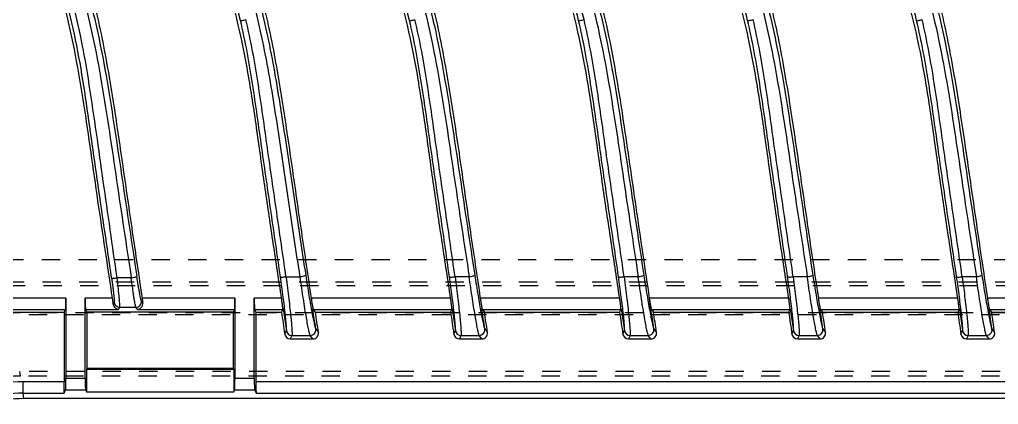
# Model space of a CAD drawing. Header units: millimetres. Extents: x 547 to 3706, y -10485 to 2068.
# Drawn here: x 1395.6 to 1482.9, y -935.4 to -901.1 of the extents above; entities that cross this region are included whole.
import ezdxf

# ---------------------------------------------------------------- set-up
doc = ezdxf.new("R2010")
doc.units = ezdxf.units.MM
doc.header["$LTSCALE"] = 16.335
doc.linetypes.add('HIDDEN', pattern=[0.2, 0.1, -0.1])
doc.layers.get('0').update_dxf_attribs({"linetype": 'CONTINUOUS'})
doc.layers.add('DEFAULT_2', color=8, linetype='HIDDEN')

msp = doc.modelspace()

# ---------------------------------------------------------------- linework, layer by layer
at = {"color": 7, "linetype": 'Continuous'}
for p, q in [((1405.549, -924.105), (1404.288, -924.105)), ((1419.348, -924.001), (1420.608, -924.001)), ((1435.683, -924.001), (1434.423, -924.001)), ((1450.758, -924.001), (1449.498, -924.001)), ((1465.833, -924.001), (1464.573, -924.001)), ((1480.908, -924.001), (1479.648, -924.001)), ((1399.72, -925.914), (1394.688, -925.914)), ((1399.72, -925.914), (1399.72, -933.079)), ((1401.445, -933.079), (1401.445, -925.914)), ((1403.876, -925.914), (1401.445, -925.914)), ((1414.795, -925.914), (1406.519, -925.914)), ((1414.795, -925.914), (1414.795, -933.079)), ((1416.52, -933.079), (1416.52, -925.914)), ((1418.951, -925.914), (1416.52, -925.914)), ((1434.026, -925.914), (1421.594, -925.914)), ((1449.101, -925.914), (1436.669, -925.914)), ((1464.176, -925.914), (1451.744, -925.914)), ((1451.886, -926.868), (1451.749, -925.952)), ((1479.251, -925.914), (1466.819, -925.914)), ((1494.326, -925.914), (1481.894, -925.914)), ((1394.688, -926.917), (1399.695, -926.917)), ((1399.578, -927.152), (1399.695, -926.917)), ((1401.47, -926.917), (1401.588, -927.152)), ((1401.47, -926.917), (1404.424, -926.917)), ((1403.95, -926.447), (1404.031, -926.293)), ((1404.424, -926.917), (1404.528, -926.721)), ((1404.528, -926.721), (1405.958, -926.721)), ((1406.12, -926.917), (1405.958, -926.721)), ((1406.12, -926.917), (1414.77, -926.917)), ((1406.455, -926.147), (1406.579, -926.295)), ((1414.653, -927.152), (1414.77, -926.917)), ((1416.545, -926.917), (1416.663, -927.152)), ((1416.545, -926.917), (1419.067, -926.917)), ((1419.093, -926.867), (1418.944, -927.152)), ((1419.093, -926.867), (1419.381, -928.804)), ((1421.97, -927.152), (1421.736, -926.868)), ((1421.777, -926.917), (1434.142, -926.917)), ((1434.168, -926.867), (1434.019, -927.152)), ((1434.168, -926.867), (1434.456, -928.804)), ((1436.811, -926.868), (1437.045, -927.152)), ((1436.852, -926.917), (1449.217, -926.917)), ((1449.243, -926.867), (1449.094, -927.152)), ((1449.243, -926.867), (1449.531, -928.804)), ((1451.927, -926.917), (1452.12, -927.152)), ((1451.927, -926.917), (1464.292, -926.917)), ((1464.318, -926.867), (1464.169, -927.152)), ((1464.318, -926.867), (1464.606, -928.804)), ((1466.961, -926.868), (1467.195, -927.152)), ((1467.002, -926.917), (1479.367, -926.917)), ((1479.393, -926.867), (1479.244, -927.152)), ((1479.393, -926.867), (1479.681, -928.804)), ((1482.036, -926.868), (1482.27, -927.152)), ((1482.077, -926.917), (1494.442, -926.917)), ((1394.711, -927.152), (1399.578, -927.152)), ((1399.578, -927.152), (1399.578, -933.363)), ((1401.588, -927.152), (1401.588, -932.18)), ((1414.653, -927.152), (1401.588, -927.152)), ((1414.653, -932.18), (1414.653, -927.152)), ((1416.663, -927.152), (1416.663, -933.363)), ((1416.663, -927.152), (1418.944, -927.152)), ((1421.97, -927.152), (1434.019, -927.152)), ((1437.045, -927.152), (1449.094, -927.152)), ((1452.12, -927.152), (1464.169, -927.152)), ((1467.195, -927.152), (1479.244, -927.152)), ((1482.27, -927.152), (1494.319, -927.152)), ((1422.003, -928.657), (1422.24, -928.962)), ((1437.078, -928.657), (1437.315, -928.962)), ((1452.153, -928.657), (1452.39, -928.962)), ((1467.228, -928.657), (1467.465, -928.962)), ((1482.303, -928.657), (1482.54, -928.962)), ((1419.234, -929.11), (1419.381, -928.804)), ((1419.877, -929.234), (1419.73, -929.538)), ((1419.73, -929.538), (1421.744, -929.538)), ((1419.877, -929.234), (1421.507, -929.234)), ((1421.744, -929.538), (1421.507, -929.234)), ((1434.309, -929.11), (1434.456, -928.804)), ((1434.952, -929.234), (1434.805, -929.538)), ((1434.805, -929.538), (1436.819, -929.538)), ((1434.952, -929.234), (1436.582, -929.234)), ((1436.819, -929.538), (1436.582, -929.234)), ((1449.384, -929.11), (1449.531, -928.804)), ((1450.027, -929.234), (1449.88, -929.538)), ((1449.88, -929.538), (1451.894, -929.538)), ((1450.027, -929.234), (1451.657, -929.234)), ((1451.894, -929.538), (1451.657, -929.234)), ((1464.459, -929.11), (1464.606, -928.804)), ((1465.102, -929.234), (1464.955, -929.538)), ((1464.955, -929.538), (1466.969, -929.538)), ((1465.102, -929.234), (1466.732, -929.234)), ((1466.969, -929.538), (1466.732, -929.234)), ((1479.534, -929.11), (1479.681, -928.804)), ((1480.177, -929.234), (1480.03, -929.538)), ((1480.03, -929.538), (1482.044, -929.538)), ((1480.177, -929.234), (1481.807, -929.234)), ((1482.044, -929.538), (1481.807, -929.234)), ((1401.588, -932.18), (1401.556, -932.244)), ((1414.653, -932.18), (1401.588, -932.18)), ((1414.684, -932.244), (1414.653, -932.18)), ((1401.445, -933.079), (1399.72, -933.079)), ((1401.556, -932.244), (1401.556, -934.254)), ((1401.556, -932.244), (1414.684, -932.244)), ((1414.684, -932.244), (1414.684, -934.254)), ((1416.52, -933.079), (1414.795, -933.079)), ((1395.902, -934.367), (1395.902, -933.363)), ((1399.578, -933.363), (1395.902, -933.363)), ((1593.543, -933.363), (1416.663, -933.363)), ((1395.982, -934.859), (1395.902, -934.367)), ((1395.902, -934.367), (1399.553, -934.367)), ((1399.553, -934.367), (1399.695, -934.082)), ((1399.695, -934.082), (1401.47, -934.082)), ((1401.47, -934.082), (1401.556, -934.254)), ((1401.556, -934.254), (1414.684, -934.254)), ((1414.684, -934.254), (1414.77, -934.082)), ((1414.77, -934.082), (1416.545, -934.082)), ((1416.545, -934.082), (1416.687, -934.367)), ((1416.687, -934.367), (1593.518, -934.367)), ((1619.855, -934.859), (1395.982, -934.859))]:
    msp.add_line(p, q, dxfattribs=at)
for centre, radius, start, end in [((1379.803, -929.512), 24.34, 7.23378, 8.50071), ((1434.402, -921.743), 28.194, 188.50818, 189.29203), ((1404.528, -926.218), 0.503, 188.56488, 269.92212), ((1405.957, -926.218), 0.503, 270.13652, 8.13086), ((1421.505, -928.73), 0.503, 270.13867, 8.11568), ((1436.58, -928.73), 0.503, 270.13867, 8.11568), ((1451.655, -928.73), 0.503, 270.13866, 8.11564), ((1466.73, -928.73), 0.503, 270.13867, 8.11568), ((1481.805, -928.73), 0.503, 270.13867, 8.11568), ((1419.73, -929.037), 0.502, 188.38459, 270.00035), ((1419.878, -928.729), 0.503, 188.5979, 269.92974), ((1434.805, -929.037), 0.502, 188.38425, 270.00003), ((1434.953, -928.729), 0.503, 188.5979, 269.92974), ((1449.88, -929.037), 0.502, 188.38469, 270.00049), ((1450.028, -928.729), 0.503, 188.59791, 269.92975), ((1464.955, -929.037), 0.502, 188.39382, 270.0061), ((1465.103, -928.729), 0.503, 188.5979, 269.92974), ((1480.03, -929.037), 0.502, 188.39382, 270.0061), ((1480.178, -928.729), 0.503, 188.5979, 269.92974), ((1395.914, -944.474), 11.111, 90.05926, 108.37569), ((1395.912, -944.465), 10.098, 90.05676, 108.37819)]:
    msp.add_arc(centre, radius, start, end, dxfattribs=at)
for centre, major_axis, ratio, start_param, end_param in [((1399.693, -925.914), (0, 1.005), 0.026186, -3.089233, -1.570796), ((1401.472, -925.914), (0, 1.005), 0.026186, 1.570796, 3.089233), ((1414.768, -925.914), (0, 1.005), 0.026186, -3.089233, -1.570796), ((1416.547, -925.914), (0, 1.005), 0.026186, 1.570796, 3.089233), ((6630.975, -151.375), (4145.301, 3254.93), 0.999193, 2.623347, 2.623723), ((-225.26, -1172.935), (1649.642, -229.679), 0.999338, 0.285537, 0.286637), ((6646.05, -151.375), (4145.301, 3254.93), 0.999193, 2.623347, 2.623723), ((-210.185, -1172.935), (1649.642, -229.679), 0.999338, 0.285537, 0.286637), ((6661.125, -151.375), (4145.301, 3254.93), 0.999193, 2.623347, 2.623723), ((-195.11, -1172.935), (1649.642, -229.679), 0.999338, 0.285537, 0.286637), ((6676.2, -151.375), (4145.301, 3254.93), 0.999193, 2.623347, 2.623723), ((-180.035, -1172.935), (1649.642, -229.679), 0.999338, 0.285537, 0.286637), ((6691.275, -151.375), (4145.301, 3254.93), 0.999193, 2.623347, 2.623723), ((-164.96, -1172.935), (1649.642, -229.679), 0.999338, 0.285537, 0.286637), ((1399.693, -933.079), (0, 1.005), 0.026186, -3.089233, -1.570796), ((1401.472, -933.079), (0, 1.005), 0.026186, 1.570796, 3.089233), ((1414.768, -933.079), (0, 1.005), 0.026186, -3.089233, -1.570796), ((1416.547, -933.079), (0, 1.005), 0.026186, 1.570796, 3.089233), ((1399.551, -933.363), (0, 1.005), 0.026186, -3.089233, -1.570796), ((1416.689, -933.363), (0, 1.005), 0.026186, -4.712389, -3.193953), ((1395.987, -944.923), (-1.612, 9.934), 0.998594, -0.160653, 0.160653)]:
    msp.add_ellipse(centre, major_axis=major_axis, ratio=ratio, start_param=start_param, end_param=end_param, dxfattribs=at)
for points, knots in [([(1385.712, -833.857), (1385.712, -837.827), (1385.948, -843.787), (1386.73, -851.693), (1387.417, -856.611), (1388.078, -860.527), (1388.626, -863.455), (1389.244, -866.37), (1389.929, -869.269), (1390.545, -871.673), (1391.03, -873.6), (1391.396, -875.044), (1391.798, -876.478), (1392.266, -877.894), (1392.813, -879.281), (1393.635, -881.091), (1394.843, -883.263), (1396.395, -885.805), (1397.896, -888.38), (1399.261, -891.03), (1400.434, -893.772), (1401.724, -897.531), (1402.688, -901.391), (1403.423, -905.294), (1404.072, -909.213), (1404.789, -914.125), (1405.634, -920.022), (1406.225, -923.95), (1406.519, -925.914)], [0, 0, 0, 0, 0.124968, 0.187465, 0.249961, 0.281211, 0.31246, 0.343711, 0.374959, 0.406206, 0.421837, 0.43747, 0.453094, 0.468719, 0.484358, 0.499999, 0.531246, 0.562507, 0.593754, 0.625011, 0.656262, 0.68752, 0.750005, 0.781257, 0.812506, 0.875004, 0.937502, 1, 1, 1, 1]), ([(1400.787, -833.857), (1400.787, -837.827), (1401.023, -843.787), (1401.805, -851.693), (1402.492, -856.611), (1403.153, -860.527), (1403.701, -863.455), (1404.319, -866.37), (1405.004, -869.269), (1405.62, -871.673), (1406.105, -873.6), (1406.471, -875.044), (1406.873, -876.478), (1407.341, -877.894), (1407.888, -879.281), (1408.71, -881.091), (1409.918, -883.263), (1411.47, -885.805), (1412.971, -888.38), (1414.336, -891.03), (1415.509, -893.772), (1416.799, -897.531), (1417.763, -901.391), (1418.498, -905.294), (1419.147, -909.213), (1419.864, -914.125), (1420.709, -920.022), (1421.3, -923.95), (1421.594, -925.914)], [0, 0, 0, 0, 0.124968, 0.187465, 0.249961, 0.281211, 0.31246, 0.343711, 0.374959, 0.406206, 0.421837, 0.43747, 0.453094, 0.468719, 0.484358, 0.499999, 0.531246, 0.562507, 0.593754, 0.625011, 0.656262, 0.68752, 0.750005, 0.781257, 0.812506, 0.875004, 0.937502, 1, 1, 1, 1]), ([(1415.862, -833.857), (1415.862, -837.827), (1416.098, -843.787), (1416.88, -851.693), (1417.567, -856.611), (1418.228, -860.527), (1418.776, -863.455), (1419.394, -866.37), (1420.079, -869.269), (1420.695, -871.673), (1421.18, -873.6), (1421.546, -875.044), (1421.948, -876.478), (1422.416, -877.894), (1422.963, -879.281), (1423.785, -881.091), (1424.993, -883.263), (1426.545, -885.805), (1428.046, -888.38), (1429.411, -891.03), (1430.584, -893.772), (1431.874, -897.531), (1432.838, -901.391), (1433.573, -905.294), (1434.222, -909.213), (1434.939, -914.125), (1435.784, -920.022), (1436.375, -923.95), (1436.669, -925.914)], [0, 0, 0, 0, 0.124968, 0.187465, 0.249961, 0.281211, 0.31246, 0.343711, 0.374959, 0.406206, 0.421837, 0.43747, 0.453094, 0.468719, 0.484358, 0.499999, 0.531246, 0.562507, 0.593754, 0.625011, 0.656262, 0.68752, 0.750005, 0.781257, 0.812506, 0.875004, 0.937502, 1, 1, 1, 1]), ([(1446.012, -833.857), (1446.012, -837.827), (1446.248, -843.787), (1447.03, -851.693), (1447.717, -856.611), (1448.378, -860.527), (1448.926, -863.455), (1449.544, -866.37), (1450.229, -869.269), (1450.845, -871.673), (1451.33, -873.6), (1451.696, -875.044), (1452.098, -876.478), (1452.566, -877.894), (1453.113, -879.281), (1453.935, -881.091), (1455.143, -883.263), (1456.695, -885.805), (1458.196, -888.38), (1459.561, -891.03), (1460.734, -893.772), (1462.024, -897.531), (1462.988, -901.391), (1463.723, -905.294), (1464.372, -909.213), (1465.089, -914.125), (1465.934, -920.022), (1466.525, -923.95), (1466.819, -925.914)], [0, 0, 0, 0, 0.124968, 0.187465, 0.249961, 0.281211, 0.31246, 0.343711, 0.374959, 0.406206, 0.421837, 0.43747, 0.453094, 0.468719, 0.484358, 0.499999, 0.531246, 0.562507, 0.593754, 0.625011, 0.656262, 0.68752, 0.750005, 0.781257, 0.812506, 0.875004, 0.937502, 1, 1, 1, 1]), ([(1461.087, -833.857), (1461.087, -837.827), (1461.323, -843.787), (1462.105, -851.693), (1462.792, -856.611), (1463.453, -860.527), (1464.001, -863.455), (1464.619, -866.37), (1465.304, -869.269), (1465.92, -871.673), (1466.405, -873.6), (1466.771, -875.044), (1467.173, -876.478), (1467.641, -877.894), (1468.188, -879.281), (1469.01, -881.091), (1470.218, -883.263), (1471.77, -885.805), (1473.271, -888.38), (1474.636, -891.03), (1475.809, -893.772), (1477.099, -897.531), (1478.063, -901.391), (1478.798, -905.294), (1479.447, -909.213), (1480.164, -914.125), (1481.009, -920.022), (1481.6, -923.95), (1481.894, -925.914)], [0, 0, 0, 0, 0.124968, 0.187465, 0.249961, 0.281211, 0.31246, 0.343711, 0.374959, 0.406206, 0.421837, 0.43747, 0.453094, 0.468719, 0.484358, 0.499999, 0.531246, 0.562507, 0.593754, 0.625011, 0.656262, 0.68752, 0.750005, 0.781257, 0.812506, 0.875004, 0.937502, 1, 1, 1, 1]), ([(1476.162, -833.857), (1476.162, -837.827), (1476.398, -843.787), (1477.18, -851.693), (1477.867, -856.611), (1478.528, -860.527), (1479.076, -863.455), (1479.694, -866.37), (1480.379, -869.269), (1480.995, -871.673), (1481.48, -873.6), (1481.846, -875.044), (1482.248, -876.478), (1482.716, -877.894), (1483.263, -879.281), (1484.085, -881.091), (1485.293, -883.263), (1486.845, -885.805), (1488.346, -888.38), (1489.711, -891.03), (1490.884, -893.772), (1492.174, -897.531), (1493.138, -901.391), (1493.873, -905.294), (1494.522, -909.213), (1495.239, -914.125), (1496.084, -920.022), (1496.675, -923.95), (1496.969, -925.914)], [0, 0, 0, 0, 0.124968, 0.187465, 0.249961, 0.281211, 0.31246, 0.343711, 0.374959, 0.406206, 0.421837, 0.43747, 0.453094, 0.468719, 0.484358, 0.499999, 0.531246, 0.562507, 0.593754, 0.625011, 0.656262, 0.68752, 0.750005, 0.781257, 0.812506, 0.875004, 0.937502, 1, 1, 1, 1]), ([(1434.658, -867.15), (1434.803, -867.776), (1435.106, -869.026), (1435.579, -870.897), (1436.043, -872.771), (1436.496, -874.647), (1437.007, -876.509), (1437.641, -878.334), (1438.405, -880.109), (1439.56, -882.412), (1441.223, -885.168), (1443.203, -888.481), (1444.935, -891.938), (1446.311, -895.55), (1447.398, -899.257), (1448.24, -903.026), (1448.915, -906.826), (1449.703, -911.911), (1450.601, -918.28), (1451.363, -923.369), (1451.744, -925.914)], [0, 0, 0, 0, 0.031238, 0.06248, 0.093745, 0.125021, 0.156259, 0.18749, 0.218771, 0.250064, 0.31255, 0.375066, 0.437545, 0.50006, 0.562563, 0.625055, 0.687551, 0.75004, 0.87502, 1, 1, 1, 1]), ([(1420.608, -924.001), (1420.273, -921.856), (1419.603, -917.562), (1418.692, -911.104), (1417.834, -905.731), (1416.958, -901.464), (1416.16, -898.292), (1415.167, -895.173), (1413.935, -892.137), (1412.462, -889.209), (1410.822, -886.374), (1409.412, -884.036), (1408.335, -882.135), (1407.574, -880.683), (1406.894, -879.191), (1406.12, -877.147), (1405.681, -875.562), (1405.452, -874.494)], [0, 0, 0, 0, 0.124556, 0.24925, 0.374076, 0.436544, 0.499051, 0.561588, 0.62416, 0.686762, 0.749385, 0.812025, 0.843353, 0.874687, 0.906013, 0.93735, 1, 1, 1, 1]), ([(1405.939, -874.34), (1406.209, -875.385), (1406.642, -876.943), (1407.375, -878.969), (1408.033, -880.447), (1408.788, -881.893), (1409.877, -883.812), (1411.32, -886.186), (1412.727, -888.59), (1413.754, -890.564), (1414.685, -892.561), (1415.691, -895.108), (1416.995, -899.265), (1418.166, -904.575), (1419.179, -911.005), (1420.13, -917.438), (1420.775, -921.722), (1421.105, -923.861)], [0, 0, 0, 0, 0.061918, 0.09263, 0.12345, 0.15461, 0.186136, 0.249909, 0.313944, 0.345801, 0.377462, 0.440254, 0.50266, 0.627117, 0.751585, 0.875898, 1, 1, 1, 1]), ([(1445.924, -901.102), (1445.646, -899.935), (1445.024, -897.617), (1444.048, -894.775), (1443.134, -892.546), (1442.379, -890.891), (1441.537, -889.263), (1440.314, -887.122), (1439.011, -885.021), (1437.768, -882.887), (1436.915, -881.259), (1436.191, -879.582), (1435.414, -877.285), (1434.952, -875.528), (1434.636, -874.358)], [0, 0, 0, 0, 0.12326, 0.24665, 0.308615, 0.370899, 0.433673, 0.496982, 0.624403, 0.687877, 0.750838, 0.813258, 0.875457, 1, 1, 1, 1]), ([(1418.951, -925.914), (1418.71, -924.29), (1418.217, -921.045), (1417.481, -916.177), (1416.813, -911.299), (1415.861, -904.806), (1414.451, -898.36), (1412.053, -892.231), (1410.523, -889.315), (1409.684, -887.903)], [0, 0, 0, 0, 0.124971, 0.249941, 0.374913, 0.499883, 0.749829, 0.874927, 1, 1, 1, 1]), ([(1415.285, -901.171), (1415.007, -900.003), (1414.384, -897.683), (1413.204, -894.271), (1411.76, -890.93), (1410.576, -888.801), (1409.953, -887.744)], [0, 0, 0, 0, 0.248265, 0.496619, 0.746256, 1, 1, 1, 1]), ([(1434.026, -925.914), (1433.785, -924.29), (1433.292, -921.045), (1432.556, -916.177), (1431.888, -911.299), (1430.936, -904.806), (1429.526, -898.36), (1427.128, -892.231), (1425.598, -889.315), (1424.759, -887.903)], [0, 0, 0, 0, 0.124971, 0.249941, 0.374913, 0.499883, 0.749829, 0.874927, 1, 1, 1, 1]), ([(1430.36, -901.171), (1430.082, -900.003), (1429.459, -897.683), (1428.279, -894.271), (1426.835, -890.93), (1425.651, -888.801), (1425.028, -887.744)], [0, 0, 0, 0, 0.248265, 0.496619, 0.746256, 1, 1, 1, 1]), ([(1449.101, -925.914), (1448.86, -924.29), (1448.367, -921.045), (1447.631, -916.177), (1446.963, -911.299), (1446.011, -904.806), (1444.601, -898.36), (1442.203, -892.231), (1440.673, -889.315), (1439.834, -887.903)], [0, 0, 0, 0, 0.124971, 0.249941, 0.374913, 0.499883, 0.749829, 0.874927, 1, 1, 1, 1]), ([(1445.435, -901.171), (1445.157, -900.003), (1444.534, -897.683), (1443.354, -894.271), (1441.91, -890.93), (1440.726, -888.801), (1440.103, -887.744)], [0, 0, 0, 0, 0.248265, 0.496619, 0.746256, 1, 1, 1, 1]), ([(1464.176, -925.914), (1463.935, -924.29), (1463.442, -921.045), (1462.706, -916.177), (1462.038, -911.299), (1461.086, -904.806), (1459.676, -898.36), (1457.278, -892.231), (1455.748, -889.315), (1454.909, -887.903)], [0, 0, 0, 0, 0.124971, 0.249941, 0.374913, 0.499883, 0.749829, 0.874927, 1, 1, 1, 1]), ([(1460.51, -901.171), (1460.232, -900.003), (1459.609, -897.683), (1458.429, -894.271), (1456.985, -890.93), (1455.801, -888.801), (1455.178, -887.744)], [0, 0, 0, 0, 0.248265, 0.496619, 0.746256, 1, 1, 1, 1]), ([(1479.251, -925.914), (1479.01, -924.29), (1478.517, -921.045), (1477.781, -916.177), (1477.113, -911.299), (1476.161, -904.806), (1474.751, -898.36), (1472.353, -892.231), (1470.823, -889.315), (1469.984, -887.903)], [0, 0, 0, 0, 0.124971, 0.249941, 0.374913, 0.499883, 0.749829, 0.874927, 1, 1, 1, 1]), ([(1475.585, -901.171), (1475.307, -900.003), (1474.684, -897.683), (1473.504, -894.271), (1472.06, -890.93), (1470.876, -888.801), (1470.253, -887.744)], [0, 0, 0, 0, 0.248265, 0.496619, 0.746256, 1, 1, 1, 1]), ([(1397.769, -889.991), (1398.456, -891.289), (1399.671, -893.97), (1401.53, -899.544), (1402.993, -906.741), (1404.223, -915.432), (1405.114, -921.215), (1405.549, -924.105)], [0, 0, 0, 0, 0.125341, 0.250612, 0.50073, 0.750552, 1, 1, 1, 1]), ([(1398.231, -889.709), (1399.605, -892.334), (1401.192, -896.525), (1402.603, -902.268), (1403.412, -906.611), (1404.092, -910.958), (1404.738, -915.3), (1405.386, -919.635), (1405.823, -922.522), (1406.045, -923.965)], [0, 0, 0, 0, 0.251892, 0.37769, 0.502702, 0.627337, 0.751723, 0.875914, 1, 1, 1, 1]), ([(1427.883, -889.923), (1428.572, -891.219), (1429.791, -893.895), (1431.658, -899.461), (1433.129, -906.651), (1434.359, -915.335), (1435.248, -921.113), (1435.683, -924.001)], [0, 0, 0, 0, 0.125341, 0.250613, 0.500729, 0.750551, 1, 1, 1, 1]), ([(1428.345, -889.64), (1429.722, -892.261), (1431.317, -896.446), (1432.735, -902.182), (1433.547, -906.522), (1434.228, -910.865), (1434.874, -915.203), (1435.521, -919.535), (1435.957, -922.42), (1436.18, -923.861)], [0, 0, 0, 0, 0.251921, 0.377726, 0.502732, 0.627362, 0.751741, 0.875924, 1, 1, 1, 1]), ([(1442.985, -889.972), (1443.67, -891.267), (1444.884, -893.941), (1446.741, -899.501), (1448.207, -906.679), (1449.436, -915.349), (1450.324, -921.118), (1450.758, -924.001)], [0, 0, 0, 0, 0.125341, 0.250611, 0.500729, 0.75055, 1, 1, 1, 1]), ([(1443.447, -889.69), (1444.818, -892.308), (1446.405, -896.487), (1447.816, -902.214), (1448.626, -906.547), (1449.305, -910.884), (1449.951, -915.216), (1450.597, -919.541), (1451.033, -922.422), (1451.255, -923.861)], [0, 0, 0, 0, 0.251831, 0.377627, 0.50266, 0.627309, 0.751704, 0.875906, 1, 1, 1, 1]), ([(1458.033, -889.923), (1458.722, -891.219), (1459.941, -893.895), (1461.808, -899.461), (1463.279, -906.651), (1464.509, -915.335), (1465.398, -921.113), (1465.833, -924.001)], [0, 0, 0, 0, 0.125341, 0.250613, 0.500729, 0.750551, 1, 1, 1, 1]), ([(1458.495, -889.64), (1459.872, -892.261), (1461.467, -896.446), (1462.885, -902.182), (1463.697, -906.522), (1464.378, -910.865), (1465.024, -915.203), (1465.671, -919.535), (1466.107, -922.42), (1466.33, -923.861)], [0, 0, 0, 0, 0.251921, 0.377726, 0.502732, 0.627362, 0.751741, 0.875924, 1, 1, 1, 1]), ([(1473.108, -889.923), (1473.797, -891.219), (1475.016, -893.895), (1476.883, -899.461), (1478.354, -906.651), (1479.584, -915.335), (1480.473, -921.113), (1480.908, -924.001)], [0, 0, 0, 0, 0.125341, 0.250613, 0.500729, 0.750551, 1, 1, 1, 1]), ([(1473.57, -889.64), (1474.947, -892.261), (1476.542, -896.446), (1477.96, -902.182), (1478.772, -906.522), (1479.453, -910.865), (1480.099, -915.203), (1480.746, -919.535), (1481.182, -922.42), (1481.405, -923.861)], [0, 0, 0, 0, 0.251921, 0.377726, 0.502732, 0.627362, 0.751741, 0.875924, 1, 1, 1, 1]), ([(1404.288, -924.105), (1403.877, -921.244), (1403.258, -916.951), (1402.452, -911.222), (1401.828, -906.924), (1401.098, -902.637), (1400.057, -898.407), (1398.658, -894.278), (1397.457, -891.626), (1396.777, -890.343)], [0, 0, 0, 0, 0.249418, 0.374255, 0.499228, 0.624261, 0.749384, 0.874681, 1, 1, 1, 1]), ([(1403.876, -925.914), (1403.448, -923.028), (1402.558, -917.26), (1401.57, -910.031), (1400.614, -904.273), (1399.691, -899.989), (1398.411, -895.795), (1397.3, -893.089), (1396.68, -891.767)], [0, 0, 0, 0, 0.249938, 0.499856, 0.6249, 0.749892, 0.874957, 1, 1, 1, 1]), ([(1403.791, -924.113), (1403.592, -922.731), (1403.194, -919.967), (1402.585, -915.819), (1401.992, -911.669), (1401.42, -907.526), (1400.736, -903.42), (1399.815, -899.382), (1398.579, -895.438), (1397.538, -892.886), (1396.954, -891.637)], [0, 0, 0, 0, 0.125707, 0.251525, 0.377455, 0.503229, 0.628172, 0.752184, 0.87584, 1, 1, 1, 1]), ([(1415.285, -901.171), (1415.288, -901.175), (1415.305, -901.177), (1415.334, -901.178), (1415.382, -901.175), (1415.471, -901.164), (1415.604, -901.139), (1415.715, -901.115), (1415.774, -901.102)], [0, 0, 0, 0, 0.029507, 0.091032, 0.185111, 0.310805, 0.639099, 1, 1, 1, 1]), ([(1418.851, -924.01), (1418.576, -922.099), (1418.023, -918.275), (1417.181, -912.542), (1416.406, -906.819), (1415.729, -903.031), (1415.285, -901.17)], [0, 0, 0, 0, 0.250489, 0.501295, 0.751825, 1, 1, 1, 1]), ([(1419.348, -924.001), (1419.073, -922.089), (1418.52, -918.263), (1417.678, -912.523), (1416.901, -906.781), (1416.22, -902.975), (1415.774, -901.102)], [0, 0, 0, 0, 0.250024, 0.500302, 0.750758, 1, 1, 1, 1]), ([(1430.36, -901.171), (1430.363, -901.175), (1430.38, -901.177), (1430.409, -901.178), (1430.457, -901.175), (1430.546, -901.164), (1430.679, -901.139), (1430.79, -901.115), (1430.849, -901.102)], [0, 0, 0, 0, 0.029507, 0.091032, 0.185111, 0.310805, 0.639099, 1, 1, 1, 1]), ([(1433.926, -924.01), (1433.651, -922.099), (1433.098, -918.275), (1432.256, -912.542), (1431.481, -906.819), (1430.804, -903.031), (1430.36, -901.17)], [0, 0, 0, 0, 0.250489, 0.501295, 0.751825, 1, 1, 1, 1]), ([(1434.423, -924.001), (1434.148, -922.089), (1433.595, -918.263), (1432.753, -912.523), (1431.976, -906.781), (1431.295, -902.975), (1430.849, -901.102)], [0, 0, 0, 0, 0.250024, 0.500302, 0.750758, 1, 1, 1, 1]), ([(1445.435, -901.171), (1445.438, -901.175), (1445.455, -901.177), (1445.484, -901.178), (1445.532, -901.175), (1445.621, -901.164), (1445.754, -901.139), (1445.865, -901.115), (1445.924, -901.102)], [0, 0, 0, 0, 0.029507, 0.091032, 0.185111, 0.310805, 0.639099, 1, 1, 1, 1]), ([(1449.001, -924.01), (1448.726, -922.099), (1448.173, -918.275), (1447.331, -912.542), (1446.557, -906.819), (1445.879, -903.031), (1445.435, -901.171)], [0, 0, 0, 0, 0.250489, 0.501295, 0.751825, 1, 1, 1, 1]), ([(1449.498, -924.001), (1449.223, -922.089), (1448.67, -918.263), (1447.828, -912.523), (1447.051, -906.781), (1446.37, -902.975), (1445.924, -901.102)], [0, 0, 0, 0, 0.250024, 0.500302, 0.750758, 1, 1, 1, 1]), ([(1460.51, -901.171), (1460.513, -901.175), (1460.53, -901.177), (1460.559, -901.178), (1460.607, -901.175), (1460.696, -901.164), (1460.829, -901.139), (1460.94, -901.115), (1460.999, -901.102)], [0, 0, 0, 0, 0.029507, 0.091032, 0.185111, 0.310805, 0.639099, 1, 1, 1, 1]), ([(1464.076, -924.01), (1463.801, -922.099), (1463.248, -918.275), (1462.406, -912.542), (1461.631, -906.819), (1460.954, -903.031), (1460.51, -901.17)], [0, 0, 0, 0, 0.250489, 0.501295, 0.751825, 1, 1, 1, 1]), ([(1464.573, -924.001), (1464.298, -922.089), (1463.745, -918.263), (1462.903, -912.523), (1462.126, -906.781), (1461.445, -902.975), (1460.999, -901.102)], [0, 0, 0, 0, 0.250024, 0.500302, 0.750758, 1, 1, 1, 1]), ([(1475.585, -901.171), (1475.588, -901.175), (1475.605, -901.177), (1475.634, -901.178), (1475.682, -901.175), (1475.771, -901.164), (1475.904, -901.139), (1476.015, -901.115), (1476.074, -901.102)], [0, 0, 0, 0, 0.029507, 0.091032, 0.185111, 0.310805, 0.639099, 1, 1, 1, 1]), ([(1479.151, -924.01), (1478.876, -922.099), (1478.323, -918.275), (1477.481, -912.542), (1476.706, -906.819), (1476.029, -903.031), (1475.585, -901.17)], [0, 0, 0, 0, 0.250489, 0.501295, 0.751825, 1, 1, 1, 1]), ([(1479.648, -924.001), (1479.373, -922.089), (1478.82, -918.263), (1477.978, -912.523), (1477.201, -906.781), (1476.52, -902.975), (1476.074, -901.102)], [0, 0, 0, 0, 0.250024, 0.500302, 0.750758, 1, 1, 1, 1]), ([(1403.791, -924.113), (1403.793, -924.118), (1403.808, -924.126), (1403.859, -924.135), (1403.963, -924.137), (1404.114, -924.126), (1404.228, -924.113), (1404.288, -924.105)], [0, 0, 0, 0, 0.03167, 0.092712, 0.31628, 0.643285, 1, 1, 1, 1]), ([(1403.791, -924.113), (1403.83, -924.387), (1403.885, -924.784), (1403.949, -925.288), (1403.986, -925.607), (1404.014, -925.872), (1404.03, -926.055), (1404.036, -926.168), (1404.038, -926.227), (1404.036, -926.266), (1404.034, -926.287), (1404.031, -926.293)], [0, 0, 0, 0, 0.378469, 0.547121, 0.694879, 0.817234, 0.910709, 0.945648, 0.972307, 0.990451, 1, 1, 1, 1]), ([(1404.528, -926.721), (1404.531, -926.713), (1404.533, -926.688), (1404.535, -926.641), (1404.533, -926.571), (1404.526, -926.436), (1404.511, -926.217), (1404.483, -925.899), (1404.445, -925.517), (1404.382, -924.911), (1404.328, -924.434), (1404.288, -924.105)], [0, 0, 0, 0, 0.009697, 0.027825, 0.054356, 0.089154, 0.182546, 0.304926, 0.452664, 0.621311, 1, 1, 1, 1]), ([(1405.549, -924.105), (1405.61, -924.095), (1405.727, -924.075), (1405.879, -924.04), (1405.983, -924.007), (1406.03, -923.983), (1406.045, -923.97), (1406.045, -923.965)], [0, 0, 0, 0, 0.355646, 0.682075, 0.903245, 0.966946, 1, 1, 1, 1]), ([(1405.958, -926.721), (1405.953, -926.714), (1405.945, -926.689), (1405.923, -926.611), (1405.894, -926.459), (1405.85, -926.217), (1405.799, -925.9), (1405.741, -925.517), (1405.655, -924.912), (1405.593, -924.435), (1405.549, -924.105)], [0, 0, 0, 0, 0.010392, 0.029132, 0.091405, 0.185341, 0.307824, 0.455209, 0.623174, 1, 1, 1, 1]), ([(1406.455, -926.145), (1406.45, -926.139), (1406.442, -926.118), (1406.42, -926.054), (1406.39, -925.926), (1406.347, -925.724), (1406.295, -925.459), (1406.238, -925.141), (1406.151, -924.637), (1406.088, -924.24), (1406.045, -923.965)], [0, 0, 0, 0, 0.010455, 0.029445, 0.092391, 0.186696, 0.309257, 0.456559, 0.624244, 1, 1, 1, 1]), ([(1419.381, -928.804), (1419.387, -928.788), (1419.391, -928.74), (1419.394, -928.649), (1419.39, -928.519), (1419.375, -928.269), (1419.34, -927.866), (1419.279, -927.283), (1419.197, -926.583), (1419.057, -925.478), (1418.936, -924.61), (1418.85, -924.01)], [0, 0, 0, 0, 0.010917, 0.029705, 0.056592, 0.091671, 0.185367, 0.307909, 0.455421, 0.623443, 1, 1, 1, 1]), ([(1418.851, -924.009), (1418.853, -924.014), (1418.868, -924.022), (1418.919, -924.032), (1419.024, -924.033), (1419.175, -924.023), (1419.289, -924.01), (1419.348, -924.001)], [0, 0, 0, 0, 0.031673, 0.092671, 0.316242, 0.644191, 1, 1, 1, 1]), ([(1419.348, -924.001), (1419.392, -924.339), (1419.477, -924.996), (1419.593, -925.946), (1419.694, -926.816), (1419.777, -927.582), (1419.838, -928.218), (1419.873, -928.657), (1419.887, -928.928), (1419.891, -929.07), (1419.888, -929.166), (1419.884, -929.217), (1419.877, -929.234)], [0, 0, 0, 0, 0.194137, 0.377438, 0.545452, 0.69374, 0.816498, 0.909666, 0.944567, 0.97137, 0.989876, 1, 1, 1, 1]), ([(1420.608, -924.001), (1420.669, -923.992), (1420.786, -923.971), (1420.938, -923.937), (1421.042, -923.904), (1421.089, -923.879), (1421.104, -923.867), (1421.105, -923.861)], [0, 0, 0, 0, 0.356256, 0.681394, 0.902608, 0.966765, 1, 1, 1, 1]), ([(1421.507, -929.234), (1421.496, -929.218), (1421.477, -929.167), (1421.448, -929.07), (1421.414, -928.928), (1421.354, -928.657), (1421.269, -928.218), (1421.156, -927.582), (1421.03, -926.816), (1420.893, -925.947), (1420.75, -924.997), (1420.656, -924.34), (1420.608, -924.001)], [0, 0, 0, 0, 0.010913, 0.030167, 0.057638, 0.093108, 0.187054, 0.310002, 0.457812, 0.624942, 0.807105, 1, 1, 1, 1]), ([(1421.105, -923.861), (1421.198, -924.464), (1421.337, -925.334), (1421.526, -926.439), (1421.653, -927.139), (1421.765, -927.722), (1421.86, -928.168), (1421.927, -928.449), (1421.974, -928.594), (1421.993, -928.642), (1422.003, -928.657)], [0, 0, 0, 0, 0.37436, 0.541579, 0.688687, 0.811348, 0.905747, 0.968928, 0.98842, 1, 1, 1, 1]), ([(1434.456, -928.804), (1434.462, -928.788), (1434.466, -928.74), (1434.469, -928.649), (1434.465, -928.519), (1434.45, -928.269), (1434.415, -927.866), (1434.354, -927.283), (1434.272, -926.583), (1434.132, -925.478), (1434.011, -924.61), (1433.925, -924.01)], [0, 0, 0, 0, 0.010917, 0.029705, 0.056592, 0.091671, 0.185367, 0.307909, 0.455421, 0.623443, 1, 1, 1, 1]), ([(1433.926, -924.009), (1433.928, -924.014), (1433.943, -924.022), (1433.994, -924.032), (1434.099, -924.033), (1434.25, -924.023), (1434.364, -924.01), (1434.423, -924.001)], [0, 0, 0, 0, 0.031673, 0.092671, 0.316242, 0.644191, 1, 1, 1, 1]), ([(1434.423, -924.001), (1434.467, -924.339), (1434.552, -924.996), (1434.668, -925.946), (1434.769, -926.816), (1434.852, -927.582), (1434.913, -928.218), (1434.948, -928.657), (1434.962, -928.928), (1434.966, -929.07), (1434.963, -929.166), (1434.959, -929.217), (1434.952, -929.234)], [0, 0, 0, 0, 0.194137, 0.377438, 0.545452, 0.69374, 0.816498, 0.909666, 0.944567, 0.97137, 0.989876, 1, 1, 1, 1]), ([(1435.683, -924.001), (1435.744, -923.992), (1435.861, -923.971), (1436.013, -923.937), (1436.117, -923.904), (1436.164, -923.879), (1436.179, -923.867), (1436.18, -923.861)], [0, 0, 0, 0, 0.355667, 0.682096, 0.903263, 0.966961, 1, 1, 1, 1]), ([(1436.582, -929.234), (1436.571, -929.218), (1436.552, -929.167), (1436.523, -929.07), (1436.489, -928.928), (1436.429, -928.657), (1436.344, -928.218), (1436.231, -927.582), (1436.105, -926.816), (1435.968, -925.947), (1435.825, -924.997), (1435.731, -924.34), (1435.683, -924.001)], [0, 0, 0, 0, 0.010913, 0.030167, 0.057638, 0.093108, 0.187054, 0.310002, 0.457812, 0.624942, 0.807105, 1, 1, 1, 1]), ([(1436.18, -923.861), (1436.273, -924.464), (1436.412, -925.334), (1436.601, -926.439), (1436.728, -927.139), (1436.84, -927.722), (1436.935, -928.168), (1437.002, -928.449), (1437.049, -928.594), (1437.068, -928.642), (1437.078, -928.657)], [0, 0, 0, 0, 0.37436, 0.541579, 0.688687, 0.811348, 0.905747, 0.968928, 0.98842, 1, 1, 1, 1]), ([(1449.531, -928.804), (1449.537, -928.788), (1449.541, -928.74), (1449.544, -928.649), (1449.54, -928.519), (1449.525, -928.269), (1449.49, -927.866), (1449.429, -927.283), (1449.347, -926.583), (1449.207, -925.478), (1449.086, -924.61), (1449, -924.01)], [0, 0, 0, 0, 0.010918, 0.029706, 0.056594, 0.091672, 0.185369, 0.307911, 0.455424, 0.623445, 1, 1, 1, 1]), ([(1449.001, -924.009), (1449.003, -924.014), (1449.018, -924.022), (1449.069, -924.032), (1449.174, -924.033), (1449.325, -924.023), (1449.439, -924.01), (1449.498, -924.001)], [0, 0, 0, 0, 0.031673, 0.092671, 0.316242, 0.644191, 1, 1, 1, 1]), ([(1449.498, -924.001), (1449.542, -924.339), (1449.627, -924.996), (1449.743, -925.946), (1449.844, -926.816), (1449.927, -927.582), (1449.988, -928.218), (1450.023, -928.657), (1450.037, -928.928), (1450.041, -929.07), (1450.038, -929.166), (1450.034, -929.217), (1450.027, -929.234)], [0, 0, 0, 0, 0.194137, 0.377438, 0.545452, 0.69374, 0.816498, 0.909666, 0.944566, 0.97137, 0.989876, 1, 1, 1, 1]), ([(1450.758, -924.001), (1450.819, -923.992), (1450.936, -923.971), (1451.088, -923.937), (1451.192, -923.904), (1451.239, -923.879), (1451.254, -923.867), (1451.255, -923.861)], [0, 0, 0, 0, 0.355658, 0.682104, 0.903273, 0.966963, 1, 1, 1, 1]), ([(1451.657, -929.234), (1451.646, -929.218), (1451.627, -929.167), (1451.598, -929.07), (1451.564, -928.928), (1451.504, -928.657), (1451.419, -928.218), (1451.306, -927.582), (1451.18, -926.816), (1451.043, -925.947), (1450.9, -924.997), (1450.806, -924.34), (1450.758, -924.001)], [0, 0, 0, 0, 0.010913, 0.030167, 0.057638, 0.093108, 0.187054, 0.310002, 0.457812, 0.624942, 0.807105, 1, 1, 1, 1]), ([(1451.255, -923.861), (1451.348, -924.464), (1451.487, -925.334), (1451.676, -926.439), (1451.803, -927.139), (1451.915, -927.722), (1452.009, -928.168), (1452.077, -928.449), (1452.124, -928.594), (1452.143, -928.642), (1452.153, -928.657)], [0, 0, 0, 0, 0.374352, 0.541568, 0.688674, 0.811335, 0.905734, 0.96892, 0.988416, 1, 1, 1, 1]), ([(1464.606, -928.804), (1464.612, -928.788), (1464.616, -928.74), (1464.619, -928.649), (1464.615, -928.519), (1464.6, -928.269), (1464.565, -927.866), (1464.504, -927.283), (1464.422, -926.583), (1464.282, -925.478), (1464.161, -924.61), (1464.075, -924.01)], [0, 0, 0, 0, 0.010917, 0.029705, 0.056592, 0.091671, 0.185367, 0.307909, 0.455421, 0.623443, 1, 1, 1, 1]), ([(1464.076, -924.009), (1464.078, -924.014), (1464.093, -924.022), (1464.144, -924.032), (1464.249, -924.033), (1464.4, -924.023), (1464.514, -924.01), (1464.573, -924.001)], [0, 0, 0, 0, 0.031673, 0.092671, 0.316242, 0.644191, 1, 1, 1, 1]), ([(1464.573, -924.001), (1464.617, -924.339), (1464.702, -924.996), (1464.818, -925.946), (1464.919, -926.816), (1465.002, -927.582), (1465.063, -928.218), (1465.098, -928.657), (1465.112, -928.928), (1465.116, -929.07), (1465.113, -929.166), (1465.109, -929.217), (1465.102, -929.234)], [0, 0, 0, 0, 0.194137, 0.377438, 0.545452, 0.69374, 0.816498, 0.909666, 0.944567, 0.97137, 0.989876, 1, 1, 1, 1]), ([(1465.833, -924.001), (1465.894, -923.992), (1466.011, -923.971), (1466.163, -923.937), (1466.267, -923.904), (1466.314, -923.879), (1466.329, -923.867), (1466.33, -923.861)], [0, 0, 0, 0, 0.355667, 0.682096, 0.903263, 0.966961, 1, 1, 1, 1]), ([(1466.732, -929.234), (1466.721, -929.218), (1466.702, -929.167), (1466.673, -929.07), (1466.639, -928.928), (1466.579, -928.657), (1466.494, -928.218), (1466.381, -927.582), (1466.255, -926.816), (1466.118, -925.947), (1465.975, -924.997), (1465.881, -924.34), (1465.833, -924.001)], [0, 0, 0, 0, 0.010913, 0.030167, 0.057638, 0.093108, 0.187054, 0.310002, 0.457812, 0.624942, 0.807105, 1, 1, 1, 1]), ([(1466.33, -923.861), (1466.423, -924.464), (1466.562, -925.334), (1466.751, -926.439), (1466.878, -927.139), (1466.99, -927.722), (1467.085, -928.168), (1467.152, -928.449), (1467.199, -928.594), (1467.218, -928.642), (1467.228, -928.657)], [0, 0, 0, 0, 0.37436, 0.541579, 0.688687, 0.811348, 0.905747, 0.968928, 0.98842, 1, 1, 1, 1]), ([(1479.681, -928.804), (1479.687, -928.788), (1479.691, -928.74), (1479.694, -928.649), (1479.69, -928.519), (1479.675, -928.269), (1479.64, -927.866), (1479.579, -927.283), (1479.497, -926.583), (1479.357, -925.478), (1479.236, -924.61), (1479.15, -924.01)], [0, 0, 0, 0, 0.010917, 0.029705, 0.056592, 0.091671, 0.185367, 0.307909, 0.455421, 0.623443, 1, 1, 1, 1]), ([(1479.151, -924.009), (1479.153, -924.014), (1479.168, -924.022), (1479.219, -924.032), (1479.324, -924.033), (1479.475, -924.023), (1479.589, -924.01), (1479.648, -924.001)], [0, 0, 0, 0, 0.031673, 0.092671, 0.316242, 0.644191, 1, 1, 1, 1]), ([(1479.648, -924.001), (1479.692, -924.339), (1479.777, -924.996), (1479.893, -925.946), (1479.994, -926.816), (1480.077, -927.582), (1480.138, -928.218), (1480.173, -928.657), (1480.187, -928.928), (1480.191, -929.07), (1480.188, -929.166), (1480.184, -929.217), (1480.177, -929.234)], [0, 0, 0, 0, 0.194137, 0.377438, 0.545452, 0.69374, 0.816498, 0.909666, 0.944567, 0.97137, 0.989876, 1, 1, 1, 1]), ([(1480.908, -924.001), (1480.969, -923.992), (1481.086, -923.971), (1481.238, -923.937), (1481.342, -923.904), (1481.389, -923.879), (1481.404, -923.867), (1481.405, -923.861)], [0, 0, 0, 0, 0.355667, 0.682096, 0.903263, 0.966961, 1, 1, 1, 1]), ([(1481.807, -929.234), (1481.796, -929.218), (1481.777, -929.167), (1481.748, -929.07), (1481.714, -928.928), (1481.654, -928.657), (1481.569, -928.218), (1481.456, -927.582), (1481.33, -926.816), (1481.193, -925.947), (1481.05, -924.997), (1480.956, -924.34), (1480.908, -924.001)], [0, 0, 0, 0, 0.010913, 0.030167, 0.057638, 0.093108, 0.187054, 0.310002, 0.457812, 0.624942, 0.807105, 1, 1, 1, 1]), ([(1481.405, -923.861), (1481.498, -924.464), (1481.637, -925.334), (1481.826, -926.439), (1481.953, -927.139), (1482.065, -927.722), (1482.16, -928.168), (1482.227, -928.449), (1482.274, -928.594), (1482.293, -928.642), (1482.303, -928.657)], [0, 0, 0, 0, 0.37436, 0.541579, 0.688687, 0.811348, 0.905747, 0.968928, 0.98842, 1, 1, 1, 1]), ([(1419.067, -926.917), (1419.071, -926.909), (1419.067, -926.876), (1419.067, -926.815), (1419.056, -926.719), (1419.043, -926.596), (1419.025, -926.447), (1418.995, -926.217), (1418.97, -926.037), (1418.951, -925.914)], [0, 0, 0, 0, 0.028088, 0.090924, 0.186454, 0.311407, 0.461047, 0.630347, 1, 1, 1, 1]), ([(1421.594, -925.914), (1421.612, -926.037), (1421.648, -926.268), (1421.694, -926.54), (1421.729, -926.72), (1421.747, -926.816), (1421.764, -926.877), (1421.771, -926.91), (1421.778, -926.917)], [0, 0, 0, 0, 0.367329, 0.684837, 0.809826, 0.906071, 0.970228, 1, 1, 1, 1]), ([(1434.142, -926.917), (1434.146, -926.909), (1434.142, -926.876), (1434.142, -926.815), (1434.131, -926.719), (1434.118, -926.596), (1434.1, -926.447), (1434.07, -926.217), (1434.045, -926.037), (1434.026, -925.914)], [0, 0, 0, 0, 0.028088, 0.090924, 0.186454, 0.311407, 0.461047, 0.630347, 1, 1, 1, 1]), ([(1436.669, -925.914), (1436.687, -926.037), (1436.723, -926.268), (1436.769, -926.54), (1436.804, -926.72), (1436.822, -926.816), (1436.839, -926.877), (1436.846, -926.91), (1436.853, -926.917)], [0, 0, 0, 0, 0.367329, 0.684837, 0.809826, 0.906071, 0.970228, 1, 1, 1, 1]), ([(1449.217, -926.917), (1449.221, -926.909), (1449.217, -926.876), (1449.217, -926.815), (1449.206, -926.719), (1449.193, -926.596), (1449.175, -926.447), (1449.145, -926.217), (1449.12, -926.037), (1449.101, -925.914)], [0, 0, 0, 0, 0.028088, 0.090924, 0.186454, 0.311407, 0.461047, 0.630347, 1, 1, 1, 1]), ([(1451.743, -925.914), (1451.762, -926.038), (1451.798, -926.268), (1451.844, -926.54), (1451.878, -926.72), (1451.897, -926.816), (1451.914, -926.877), (1451.921, -926.91), (1451.927, -926.917)], [0, 0, 0, 0, 0.367573, 0.685232, 0.810039, 0.90616, 0.970249, 1, 1, 1, 1]), ([(1464.292, -926.917), (1464.296, -926.909), (1464.292, -926.876), (1464.292, -926.815), (1464.281, -926.719), (1464.268, -926.596), (1464.25, -926.447), (1464.22, -926.217), (1464.195, -926.037), (1464.176, -925.914)], [0, 0, 0, 0, 0.028088, 0.090924, 0.186454, 0.311407, 0.461047, 0.630347, 1, 1, 1, 1]), ([(1466.819, -925.914), (1466.837, -926.037), (1466.873, -926.268), (1466.919, -926.54), (1466.954, -926.72), (1466.972, -926.816), (1466.989, -926.877), (1466.996, -926.91), (1467.003, -926.917)], [0, 0, 0, 0, 0.367329, 0.684837, 0.809826, 0.906071, 0.970228, 1, 1, 1, 1]), ([(1479.367, -926.917), (1479.371, -926.909), (1479.367, -926.876), (1479.367, -926.815), (1479.356, -926.719), (1479.343, -926.596), (1479.325, -926.447), (1479.295, -926.217), (1479.27, -926.037), (1479.251, -925.914)], [0, 0, 0, 0, 0.028088, 0.090924, 0.186454, 0.311407, 0.461047, 0.630347, 1, 1, 1, 1]), ([(1481.894, -925.914), (1481.912, -926.037), (1481.948, -926.268), (1481.994, -926.54), (1482.029, -926.72), (1482.047, -926.816), (1482.064, -926.877), (1482.071, -926.91), (1482.078, -926.917)], [0, 0, 0, 0, 0.367329, 0.684837, 0.809826, 0.906071, 0.970228, 1, 1, 1, 1]), ([(1403.95, -926.447), (1403.966, -926.576), (1404.086, -926.809), (1404.319, -926.909), (1404.424, -926.917)], [0, 0, 0, 0, 0.552466, 1, 1, 1, 1]), ([(1406.12, -926.917), (1406.241, -926.908), (1406.517, -926.766), (1406.604, -926.452), (1406.579, -926.295)], [0, 0, 0, 0, 0.432478, 1, 1, 1, 1]), ([(1421.744, -929.538), (1421.883, -929.538), (1422.176, -929.409), (1422.261, -929.1), (1422.24, -928.962)], [0, 0, 0, 0, 0.499972, 1, 1, 1, 1]), ([(1436.819, -929.538), (1436.958, -929.538), (1437.251, -929.409), (1437.336, -929.1), (1437.315, -928.962)], [0, 0, 0, 0, 0.499971, 1, 1, 1, 1]), ([(1451.894, -929.538), (1452.033, -929.538), (1452.326, -929.409), (1452.411, -929.1), (1452.39, -928.962)], [0, 0, 0, 0, 0.499972, 1, 1, 1, 1]), ([(1466.969, -929.538), (1467.108, -929.538), (1467.401, -929.409), (1467.486, -929.1), (1467.465, -928.962)], [0, 0, 0, 0, 0.499971, 1, 1, 1, 1]), ([(1482.044, -929.538), (1482.183, -929.538), (1482.476, -929.409), (1482.561, -929.1), (1482.54, -928.962)], [0, 0, 0, 0, 0.499971, 1, 1, 1, 1])]:
    msp.add_open_spline(points, degree=3, knots=knots, dxfattribs=at)
for points in [[(1422.003, -928.657), (1421.914, -928.061), (1421.826, -927.464), (1421.736, -926.868)], [(1437.078, -928.657), (1436.989, -928.061), (1436.901, -927.464), (1436.811, -926.868)], [(1452.153, -928.657), (1452.064, -928.061), (1451.976, -927.464), (1451.886, -926.868)], [(1467.228, -928.657), (1467.139, -928.061), (1467.051, -927.464), (1466.961, -926.868)], [(1482.303, -928.657), (1482.214, -928.061), (1482.126, -927.464), (1482.036, -926.868)]]:
    msp.add_open_spline(points, degree=3, dxfattribs=at)
at = {"layer": 'DEFAULT_2', "color": 8, "linetype": 'HIDDEN'}
for p, q in [((1394.299, -922.48), (1621.43, -922.48)), ((1621.43, -924.488), (1394.299, -924.488)), ((1621.522, -924.809), (1394.351, -924.809)), ((1621.094, -927.221), (1393.114, -927.221)), ((1393.136, -927.358), (1621.072, -927.358)), ((1395.59, -932.444), (1395.656, -932.849)), ((1620.247, -932.444), (1395.59, -932.444)), ((1620.181, -932.849), (1395.656, -932.849))]:
    msp.add_line(p, q, dxfattribs=at)
msp.add_ellipse((1395.661, -942.913), major_axis=(1.612, -9.934), ratio=0.998594, start_param=2.98094, end_param=3.302246, dxfattribs=at)

doc.saveas('drawing.dxf')
